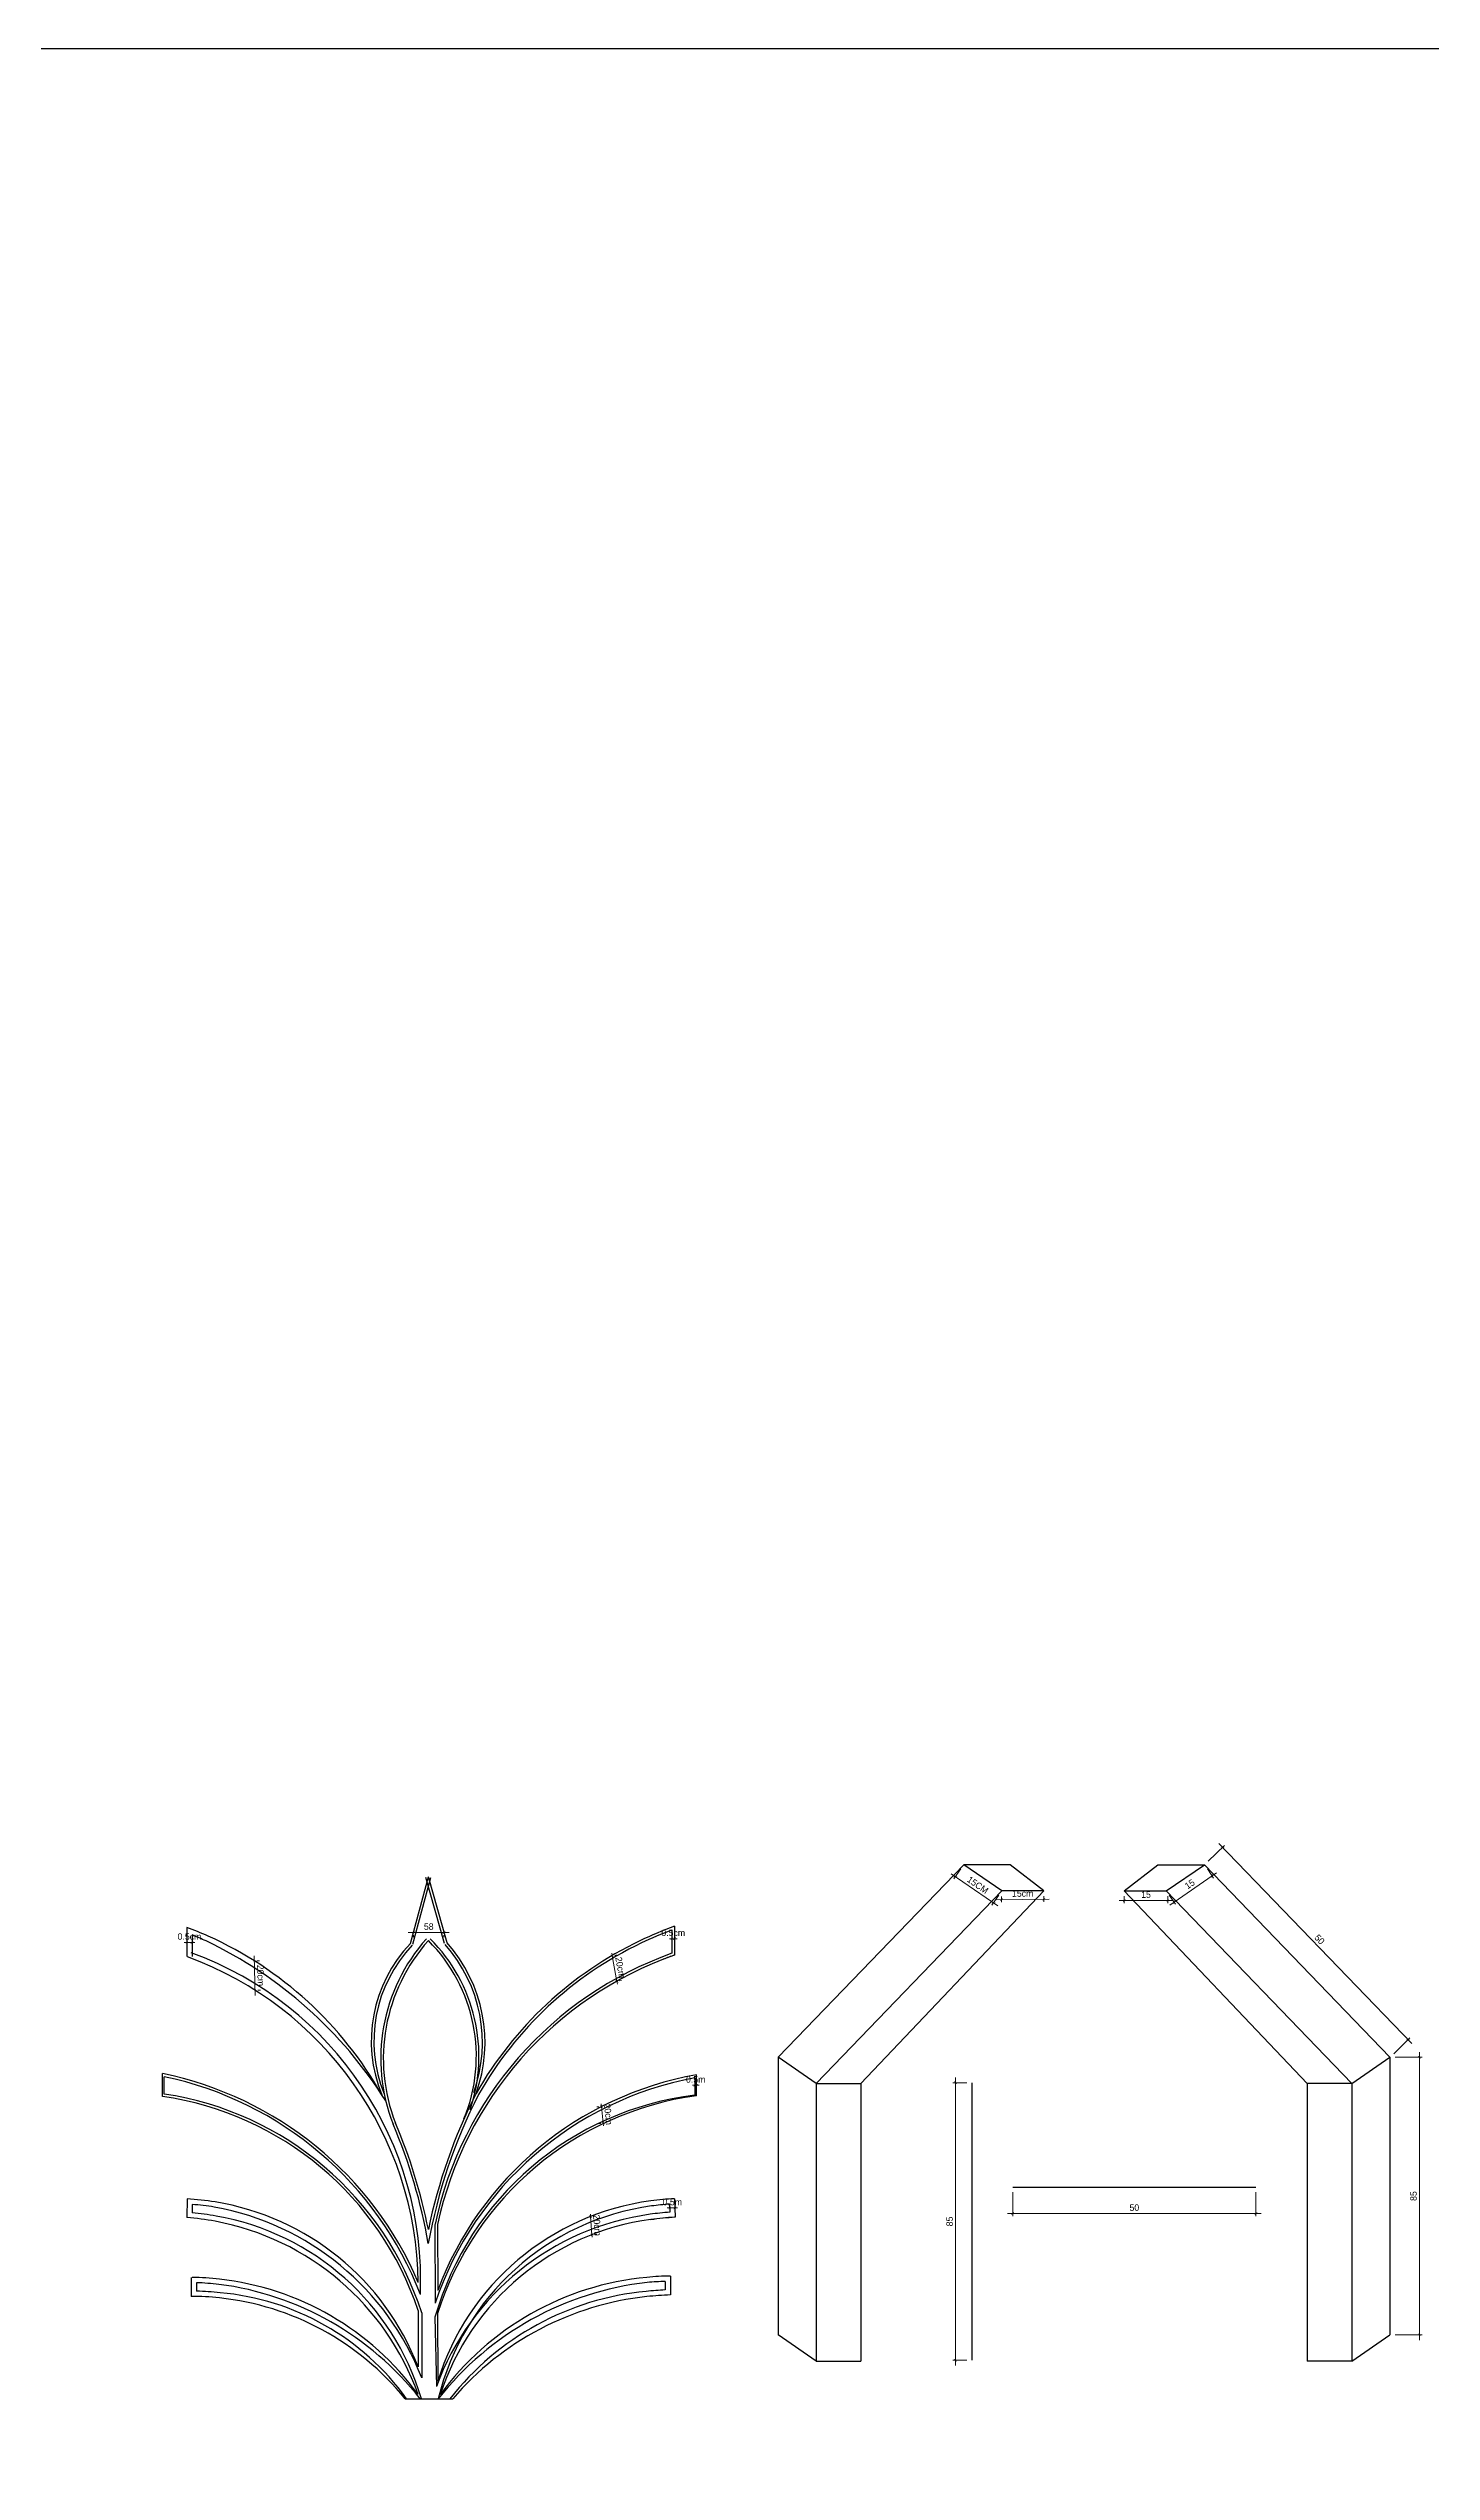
# Model space of a CAD drawing. Header units: inches. Extents: x -291016 to -124071, y 25078 to 137196.
# Drawn here: x -206253 to -203602, y 51737 to 56383 of the extents above; entities that cross this region are included whole.
import ezdxf

# ---------------------------------------------------------------- set-up
doc = ezdxf.new("R2010")
doc.units = ezdxf.units.IN
doc.header["$MEASUREMENT"] = 0
doc.dimstyles.new('50PEA1', dxfattribs={"dimscale": 0, "dimtxt": 12.5, "dimasz": 5, "dimexe": 5, "dimexo": 10, "dimgap": 5, "dimtad": 1, "dimdec": 0, "dimdsep": 46, "dimtxsty": 'Standard', "dimblk1": 'ARCHTICK', "dimblk2": 'ARCHTICK', "dimsah": 1, "dimcen": 2.5, "dimdle": 10, "dimclrd": 8, "dimclre": 8, "dimclrt": 7, "dimadec": 0, "dimazin": 0, "dimtfac": 1, "dimtdec": 0, "dimtix": 1, "dimtmove": 2, "dimatfit": 3, "dimldrblk": 'ARCHTICK', "dimfxl": 1, "dimtolj": 1, "dimtzin": 0, "dimlwd": 13, "dimlwe": 13, "dimarcsym": 0})

# ---------------------------------------------------------------- blocks, each defined once
blk = doc.blocks.new('_ArchTick')
at = {"color": 0, "const_width": 0.15}
blk.add_lwpolyline([(-0.5, -0.5), (0.5, 0.5)], dxfattribs=at)
blk = doc.blocks.new('*D551')
at = {"color": 8, "lineweight": 13, "transparency": 16777216}
for p, q in [((-204433.7, 52821.3), (-204523.1, 52883)), ((-204504.6, 52892.2), (-204517.7, 52873.2)), ((-204431.7, 52841.9), (-204444.8, 52822.9))]:
    blk.add_line(p, q, dxfattribs=at)
at = {"layer": 'Defpoints', "color": 0, "transparency": 16777216}
for p in [(-204514.9, 52877.3), (-204498.9, 52900.4), (-204426, 52850.1)]:
    blk.add_point(p, dxfattribs=at)
at = {"color": 8, "lineweight": 13, "transparency": 16777216, "xscale": 5, "yscale": 5, "zscale": 5}
for p, rotation in [((-204514.9, 52877.3), 145.3881717380033), ((-204442, 52827), 325.3881717380033)]:
    blk.add_blockref('_ArchTick', p, dxfattribs=dict(at, rotation=rotation))
at = {"color": 7, "transparency": 16777216, "insert": (-204472, 52861.4), "char_height": 12.5, "attachment_point": 5, "rotation": 325.3882}
blk.add_mtext('\\A1;15CM', dxfattribs=at)
blk = doc.blocks.new('*D552')
at = {"color": 8, "lineweight": 13, "transparency": 16777216}
for p, q in [((-204436.4, 52833.3), (-204335.2, 52834.3)), ((-204426.5, 52839.3), (-204426.4, 52828.4)), ((-204345.3, 52840.1), (-204345.2, 52829.2))]:
    blk.add_line(p, q, dxfattribs=at)
at = {"layer": 'Defpoints', "color": 0, "transparency": 16777216}
for p in [(-204426.6, 52849.3), (-204345.4, 52850.1), (-204345.2, 52834.2)]:
    blk.add_point(p, dxfattribs=at)
at = {"color": 8, "lineweight": 13, "transparency": 16777216, "xscale": 5, "yscale": 5, "zscale": 5}
for p, rotation in [((-204426.4, 52833.4), 180.5805154806628), ((-204345.2, 52834.2), 0.5805154806628303)]:
    blk.add_blockref('_ArchTick', p, dxfattribs=dict(at, rotation=rotation))
at = {"color": 7, "transparency": 16777216, "insert": (-204385.9, 52845.1), "char_height": 12.5, "attachment_point": 5, "rotation": 0.5805}
blk.add_mtext('\\A1;15cm', dxfattribs=at)
blk = doc.blocks.new('*D553')
at = {"color": 8, "lineweight": 13, "transparency": 16777216}
for p, q in [((-205058.1, 52758.5), (-205063.1, 52758.5)), ((-205058.1, 52767.7), (-205058.1, 52763.5)), ((-205058.1, 52758.5), (-205053.1, 52758.5)), ((-205053.1, 52767.7), (-205053.1, 52763.5)), ((-205053.1, 52758.5), (-205048.1, 52758.5))]:
    blk.add_line(p, q, dxfattribs=at)
at = {"layer": 'Defpoints', "color": 0, "transparency": 16777216}
for p in [(-205058.1, 52757.7), (-205053.1, 52758.5), (-205053.1, 52757.7)]:
    blk.add_point(p, dxfattribs=at)
at = {"color": 8, "lineweight": 13, "transparency": 16777216, "xscale": 5, "yscale": 5, "zscale": 5}
blk.add_blockref('_ArchTick', (-205058.1, 52758.5), dxfattribs=at)
at = {"color": 8, "lineweight": 13, "transparency": 16777216, "xscale": 5, "yscale": 5, "zscale": 5, "rotation": 180}
blk.add_blockref('_ArchTick', (-205053.1, 52758.5), dxfattribs=at)
at = {"color": 7, "transparency": 16777216, "insert": (-205055.6, 52769.7), "char_height": 12.5, "attachment_point": 5}
blk.add_mtext('\\A1;0.5cm', dxfattribs=at)
blk = doc.blocks.new('*D554')
at = {"color": 8, "lineweight": 13, "transparency": 16777216}
for p, q in [((-205172.6, 52725.7), (-205173.5, 52730.7)), ((-205172.6, 52725.7), (-205163.6, 52676.6)), ((-205164.1, 52727.3), (-205167.7, 52726.6)), ((-205163.6, 52676.6), (-205162.7, 52671.6)), ((-205155.1, 52678.1), (-205158.7, 52677.5))]:
    blk.add_line(p, q, dxfattribs=at)
at = {"layer": 'Defpoints', "color": 0, "transparency": 16777216}
for p in [(-205173.9, 52725.5), (-205164.9, 52676.3), (-205163.6, 52676.6)]:
    blk.add_point(p, dxfattribs=at)
at = {"color": 8, "lineweight": 13, "transparency": 16777216, "xscale": 5, "yscale": 5, "zscale": 5}
for p, rotation in [((-205172.6, 52725.7), 280.4200209578912), ((-205163.6, 52676.6), 100.4200209578912)]:
    blk.add_blockref('_ArchTick', p, dxfattribs=dict(at, rotation=rotation))
at = {"color": 7, "transparency": 16777216, "insert": (-205157.1, 52703.2), "char_height": 12.5, "attachment_point": 5, "rotation": 280.42}
blk.add_mtext('\\A1;20cm', dxfattribs=at)
blk = doc.blocks.new('*D555')
at = {"color": 8, "lineweight": 13, "transparency": 16777216}
for p, q in [((-205202, 52435.9), (-205198.3, 52436.3)), ((-205193.3, 52436.9), (-205193.9, 52441.8)), ((-205193.3, 52436.9), (-205189.7, 52404.6)), ((-205198.3, 52403.6), (-205194.6, 52404.1)), ((-205189.7, 52404.6), (-205189.1, 52399.7))]:
    blk.add_line(p, q, dxfattribs=at)
at = {"layer": 'Defpoints', "color": 0, "transparency": 16777216}
for p in [(-205192, 52437), (-205189.7, 52404.6), (-205188.4, 52404.8)]:
    blk.add_point(p, dxfattribs=at)
at = {"color": 8, "lineweight": 13, "transparency": 16777216, "xscale": 5, "yscale": 5, "zscale": 5}
for p, rotation in [((-205193.3, 52436.9), 276.4608106014113), ((-205189.7, 52404.6), 96.46081060141125)]:
    blk.add_blockref('_ArchTick', p, dxfattribs=dict(at, rotation=rotation))
at = {"color": 7, "transparency": 16777216, "insert": (-205180.3, 52422), "char_height": 12.5, "attachment_point": 5, "rotation": 276.4608}
blk.add_mtext('\\A1;20cm', dxfattribs=at)
blk = doc.blocks.new('*D556')
at = {"color": 8, "lineweight": 13, "transparency": 16777216}
for p, q in [((-205014, 52477.4), (-205019, 52477.4)), ((-205014, 52477.4), (-205011.1, 52477.4)), ((-205014, 52469.7), (-205014, 52472.4)), ((-205011.1, 52477.4), (-205006.1, 52477.4)), ((-205011.1, 52469.7), (-205011.1, 52472.4))]:
    blk.add_line(p, q, dxfattribs=at)
at = {"layer": 'Defpoints', "color": 0, "transparency": 16777216}
for p in [(-205014, 52479.7), (-205011.1, 52479.7), (-205011.1, 52477.4)]:
    blk.add_point(p, dxfattribs=at)
at = {"color": 8, "lineweight": 13, "transparency": 16777216, "xscale": 5, "yscale": 5, "zscale": 5}
blk.add_blockref('_ArchTick', (-205014, 52477.4), dxfattribs=at)
at = {"color": 8, "lineweight": 13, "transparency": 16777216, "xscale": 5, "yscale": 5, "zscale": 5, "rotation": 180}
blk.add_blockref('_ArchTick', (-205011.1, 52477.4), dxfattribs=at)
at = {"color": 7, "transparency": 16777216, "insert": (-205012.6, 52488.6), "char_height": 12.5, "attachment_point": 5}
blk.add_mtext('\\A1;0.5m', dxfattribs=at)
blk = doc.blocks.new('*D557')
at = {"color": 8, "lineweight": 13, "transparency": 16777216}
for p, q in [((-205214, 52225.6), (-205214.4, 52230.6)), ((-205214, 52225.6), (-205211.5, 52190.9)), ((-205204.7, 52226.3), (-205209, 52226)), ((-205211.5, 52190.9), (-205211.2, 52185.9)), ((-205202.2, 52191.6), (-205206.5, 52191.2))]:
    blk.add_line(p, q, dxfattribs=at)
at = {"layer": 'Defpoints', "color": 0, "transparency": 16777216}
for p in [(-205214.6, 52225.6), (-205212.1, 52190.8), (-205211.5, 52190.9)]:
    blk.add_point(p, dxfattribs=at)
at = {"color": 8, "lineweight": 13, "transparency": 16777216, "xscale": 5, "yscale": 5, "zscale": 5}
for p, rotation in [((-205214, 52225.6), 274.1093097660632), ((-205211.5, 52190.9), 94.10930976606318)]:
    blk.add_blockref('_ArchTick', p, dxfattribs=dict(at, rotation=rotation))
at = {"color": 7, "transparency": 16777216, "insert": (-205201.5, 52209.1), "char_height": 12.5, "attachment_point": 5, "rotation": 274.1093}
blk.add_mtext('\\A1;20cm', dxfattribs=at)
blk = doc.blocks.new('*D558')
at = {"color": 8, "lineweight": 13, "transparency": 16777216}
for p, q in [((-205062.4, 52242.2), (-205067.4, 52242.2)), ((-205062.4, 52250), (-205062.4, 52247.2)), ((-205062.4, 52242.2), (-205052.4, 52242.2)), ((-205052.4, 52250.4), (-205052.4, 52247.2)), ((-205052.4, 52242.2), (-205047.4, 52242.2))]:
    blk.add_line(p, q, dxfattribs=at)
at = {"layer": 'Defpoints', "color": 0, "transparency": 16777216}
for p in [(-205062.4, 52240), (-205052.4, 52242.2), (-205052.4, 52240.4)]:
    blk.add_point(p, dxfattribs=at)
at = {"color": 8, "lineweight": 13, "transparency": 16777216, "xscale": 5, "yscale": 5, "zscale": 5}
blk.add_blockref('_ArchTick', (-205062.4, 52242.2), dxfattribs=at)
at = {"color": 8, "lineweight": 13, "transparency": 16777216, "xscale": 5, "yscale": 5, "zscale": 5, "rotation": 180}
blk.add_blockref('_ArchTick', (-205052.4, 52242.2), dxfattribs=at)
at = {"color": 7, "transparency": 16777216, "insert": (-205057.4, 52253.5), "char_height": 12.5, "attachment_point": 5}
blk.add_mtext('\\A1;0.5m', dxfattribs=at)
blk = doc.blocks.new('*D559')
at = {"color": 8, "lineweight": 13, "transparency": 16777216}
for p, q in [((-205858.7, 52725.9), (-205856.7, 52649.5)), ((-205848.5, 52716.1), (-205853.5, 52716)), ((-205847, 52659.8), (-205852, 52659.6))]:
    blk.add_line(p, q, dxfattribs=at)
at = {"layer": 'Defpoints', "color": 0, "transparency": 16777216}
for p in [(-205858.5, 52715.9), (-205857, 52659.5), (-205857, 52659.5)]:
    blk.add_point(p, dxfattribs=at)
at = {"color": 8, "lineweight": 13, "transparency": 16777216, "xscale": 5, "yscale": 5, "zscale": 5}
for p, rotation in [((-205858.5, 52715.9), 91.52269357369985), ((-205857, 52659.5), 271.5226935736999)]:
    blk.add_blockref('_ArchTick', p, dxfattribs=dict(at, rotation=rotation))
at = {"color": 7, "transparency": 16777216, "insert": (-205846.5, 52688), "char_height": 12.5, "attachment_point": 5, "rotation": 271.5227}
blk.add_mtext('\\A1;20cm', dxfattribs=at)
blk = doc.blocks.new('*D560')
at = {"color": 8, "lineweight": 13, "transparency": 16777216}
for p, q in [((-205987.9, 52751.2), (-205992.9, 52751.2)), ((-205987.9, 52751.2), (-205977.9, 52751.2)), ((-205987.9, 52742.4), (-205987.9, 52746.2)), ((-205977.9, 52751.2), (-205972.9, 52751.2)), ((-205977.9, 52742.4), (-205977.9, 52746.2))]:
    blk.add_line(p, q, dxfattribs=at)
at = {"layer": 'Defpoints', "color": 0, "transparency": 16777216}
for p in [(-205987.9, 52752.4), (-205977.9, 52752.4), (-205977.9, 52751.2)]:
    blk.add_point(p, dxfattribs=at)
at = {"color": 8, "lineweight": 13, "transparency": 16777216, "xscale": 5, "yscale": 5, "zscale": 5}
blk.add_blockref('_ArchTick', (-205987.9, 52751.2), dxfattribs=at)
at = {"color": 8, "lineweight": 13, "transparency": 16777216, "xscale": 5, "yscale": 5, "zscale": 5, "rotation": 180}
blk.add_blockref('_ArchTick', (-205977.9, 52751.2), dxfattribs=at)
at = {"color": 7, "transparency": 16777216, "insert": (-205982.9, 52762.5), "char_height": 12.5, "attachment_point": 5}
blk.add_mtext('\\A1;0.5cm', dxfattribs=at)
blk = doc.blocks.new('*D561')
at = {"color": 8, "lineweight": 13, "transparency": 16777216}
for p, q in [((-205563.5, 52770.5), (-205485.1, 52770.5)), ((-205553.5, 52761.5), (-205553.5, 52765.5)), ((-205495.1, 52761.5), (-205495.1, 52765.5))]:
    blk.add_line(p, q, dxfattribs=at)
at = {"layer": 'Defpoints', "color": 0, "transparency": 16777216}
for p in [(-205553.5, 52771.5), (-205495.1, 52771.5), (-205495.1, 52770.5)]:
    blk.add_point(p, dxfattribs=at)
at = {"color": 8, "lineweight": 13, "transparency": 16777216, "xscale": 5, "yscale": 5, "zscale": 5, "rotation": 180}
blk.add_blockref('_ArchTick', (-205553.5, 52770.5), dxfattribs=at)
at = {"color": 8, "lineweight": 13, "transparency": 16777216, "xscale": 5, "yscale": 5, "zscale": 5}
blk.add_blockref('_ArchTick', (-205495.1, 52770.5), dxfattribs=at)
at = {"color": 7, "transparency": 16777216, "insert": (-205524.3, 52781.7), "char_height": 12.5, "attachment_point": 5}
blk.add_mtext('\\A1;58', dxfattribs=at)
blk = doc.blocks.new('*D562')
at = {"color": 8, "lineweight": 13, "transparency": 16777216}
for p, q in [((-204104, 52823), (-204014.7, 52884.6)), ((-204032, 52892.2), (-204020.1, 52874.8)), ((-204104.9, 52841.9), (-204092.9, 52824.5))]:
    blk.add_line(p, q, dxfattribs=at)
at = {"layer": 'Defpoints', "color": 0, "transparency": 16777216}
for p in [(-204037.7, 52900.4), (-204022.9, 52879), (-204110.6, 52850.1)]:
    blk.add_point(p, dxfattribs=at)
at = {"color": 8, "lineweight": 13, "transparency": 16777216, "xscale": 5, "yscale": 5, "zscale": 5}
for p, rotation in [((-204022.9, 52879), 34.61182826200063), ((-204095.8, 52828.7), 214.6118282620006)]:
    blk.add_blockref('_ArchTick', p, dxfattribs=dict(at, rotation=rotation))
at = {"color": 7, "transparency": 16777216, "insert": (-204065.7, 52863.1), "char_height": 12.5, "attachment_point": 5, "rotation": 34.6118}
blk.add_mtext('\\A1;15', dxfattribs=at)
blk = doc.blocks.new('*D563')
at = {"color": 8, "lineweight": 13, "transparency": 16777216}
for p, q in [((-204201.3, 52831.7), (-204097.8, 52831.7)), ((-204191.3, 52840.1), (-204191.3, 52826.7)), ((-204107.8, 52840.1), (-204107.8, 52826.7))]:
    blk.add_line(p, q, dxfattribs=at)
at = {"layer": 'Defpoints', "color": 0, "transparency": 16777216}
for p in [(-204191.3, 52850.1), (-204107.8, 52850.1), (-204107.8, 52831.7)]:
    blk.add_point(p, dxfattribs=at)
at = {"color": 8, "lineweight": 13, "transparency": 16777216, "xscale": 5, "yscale": 5, "zscale": 5, "rotation": 180}
blk.add_blockref('_ArchTick', (-204191.3, 52831.7), dxfattribs=at)
at = {"color": 8, "lineweight": 13, "transparency": 16777216, "xscale": 5, "yscale": 5, "zscale": 5}
blk.add_blockref('_ArchTick', (-204107.8, 52831.7), dxfattribs=at)
at = {"color": 7, "transparency": 16777216, "insert": (-204149.5, 52843), "char_height": 12.5, "attachment_point": 5}
blk.add_mtext('\\A1;15', dxfattribs=at)
blk = doc.blocks.new('*D564')
at = {"color": 8, "lineweight": 13, "transparency": 16777216}
for p, q in [((-203672, 52531.1), (-203620.5, 52531.1)), ((-203625.5, 52541.1), (-203625.5, 51989)), ((-203672, 51999), (-203620.5, 51999))]:
    blk.add_line(p, q, dxfattribs=at)
at = {"layer": 'Defpoints', "color": 0, "transparency": 16777216}
for p in [(-203682, 52531.1), (-203682, 51999), (-203625.5, 51999)]:
    blk.add_point(p, dxfattribs=at)
at = {"color": 8, "lineweight": 13, "transparency": 16777216, "xscale": 5, "yscale": 5, "zscale": 5}
for p, rotation in [((-203625.5, 52531.1), 90), ((-203625.5, 51999), 270)]:
    blk.add_blockref('_ArchTick', p, dxfattribs=dict(at, rotation=rotation))
at = {"color": 7, "transparency": 16777216, "insert": (-203636.8, 52265), "char_height": 12.5, "attachment_point": 5, "rotation": 90}
blk.add_mtext('\\A1;85', dxfattribs=at)
blk = doc.blocks.new('*D565')
at = {"color": 8, "lineweight": 13, "transparency": 16777216}
for p, q in [((-204030.5, 52907.3), (-203999.3, 52937.4)), ((-203640.2, 52557.4), (-204009.8, 52941.2)), ((-203674.8, 52538), (-203643.6, 52568.1))]:
    blk.add_line(p, q, dxfattribs=at)
at = {"layer": 'Defpoints', "color": 0, "transparency": 16777216}
for p in [(-204002.9, 52934), (-204037.7, 52900.4), (-203682, 52531.1)]:
    blk.add_point(p, dxfattribs=at)
at = {"color": 8, "lineweight": 13, "transparency": 16777216, "xscale": 5, "yscale": 5, "zscale": 5}
for p, rotation in [((-204002.9, 52934), 133.9208979059287), ((-203647.2, 52564.6), 313.9208979059287)]:
    blk.add_blockref('_ArchTick', p, dxfattribs=dict(at, rotation=rotation))
at = {"color": 7, "transparency": 16777216, "insert": (-203816.9, 52757.1), "char_height": 12.5, "attachment_point": 5, "rotation": 313.9209}
blk.add_mtext('\\A1;50', dxfattribs=at)
blk = doc.blocks.new('*D566')
at = {"color": 8, "lineweight": 13, "transparency": 16777216}
for p, q in [((-204405, 52272.4), (-204405, 52226.5)), ((-203938.8, 52272.4), (-203938.8, 52226.5)), ((-204415, 52231.5), (-203928.8, 52231.5))]:
    blk.add_line(p, q, dxfattribs=at)
at = {"layer": 'Defpoints', "color": 0, "transparency": 16777216}
for p in [(-204405, 52282.4), (-203938.8, 52282.4), (-203938.8, 52231.5)]:
    blk.add_point(p, dxfattribs=at)
at = {"color": 8, "lineweight": 13, "transparency": 16777216, "xscale": 5, "yscale": 5, "zscale": 5, "rotation": 180}
blk.add_blockref('_ArchTick', (-204405, 52231.5), dxfattribs=at)
at = {"color": 8, "lineweight": 13, "transparency": 16777216, "xscale": 5, "yscale": 5, "zscale": 5}
blk.add_blockref('_ArchTick', (-203938.8, 52231.5), dxfattribs=at)
at = {"color": 7, "transparency": 16777216, "insert": (-204171.9, 52242.7), "char_height": 12.5, "attachment_point": 5}
blk.add_mtext('\\A1;50', dxfattribs=at)
blk = doc.blocks.new('*D567')
at = {"color": 8, "lineweight": 13, "transparency": 16777216}
for p, q in [((-204492.8, 52482.4), (-204519.8, 52482.4)), ((-204514.8, 52492.4), (-204514.8, 51940.3)), ((-204492.8, 51950.3), (-204519.8, 51950.3))]:
    blk.add_line(p, q, dxfattribs=at)
at = {"layer": 'Defpoints', "color": 0, "transparency": 16777216}
for p in [(-204482.8, 52482.4), (-204514.8, 51950.3), (-204482.8, 51950.3)]:
    blk.add_point(p, dxfattribs=at)
at = {"color": 8, "lineweight": 13, "transparency": 16777216, "xscale": 5, "yscale": 5, "zscale": 5}
for p, rotation in [((-204514.8, 52482.4), 90), ((-204514.8, 51950.3), 270)]:
    blk.add_blockref('_ArchTick', p, dxfattribs=dict(at, rotation=rotation))
at = {"color": 7, "transparency": 16777216, "insert": (-204526, 52216.3), "char_height": 12.5, "attachment_point": 5, "rotation": 90}
blk.add_mtext('\\A1;85', dxfattribs=at)

msp = doc.modelspace()

# ---------------------------------------------------------------- linework, layer by layer
for p, q in [((-205559.5185, 52749.3071), (-205524.8356, 52877.3181)), ((-205489.1958, 52750.6792), (-205524.8356, 52877.3181)), ((-205987.8871, 52780.2853), (-205987.8871, 52724.5169)), ((-205987.5676, 52259.5056), (-205987.8871, 52223.9414)), ((-205507.3772, 52210.2786), (-205507.0593, 52084.086)), ((-205979.4345, 52108.9375), (-205979.4345, 52072.7033)), ((-205544.6237, 52045.8776), (-205544.6237, 51937.5874)), ((-205507.3772, 52039.6686), (-205507.0066, 51910.1303))]:
    msp.add_line(p, q)
at = {"color": 6}
for p, q in [((-205554.6925, 52747.9995), (-205520.0096, 52876.0105)), ((-205494.0088, 52749.3247), (-205529.6486, 52875.9635)), ((-204854.5938, 52531.078), (-204498.916, 52900.4121)), ((-204409.641, 52900.4121), (-204498.916, 52900.4121)), ((-204126.9848, 52900.4121), (-204037.7098, 52900.4121)), ((-203682.032, 52531.078), (-204037.7098, 52900.4121)), ((-204781.7129, 52480.7786), (-204426.0351, 52850.1128)), ((-204345.3755, 52850.1128), (-204426.0351, 52850.1128)), ((-204191.2503, 52850.1128), (-204110.5907, 52850.1128)), ((-203754.9129, 52480.7786), (-204110.5907, 52850.1128)), ((-205977.8871, 52765.6559), (-205977.8871, 52724.5169)), ((-205058.1462, 52775.0791), (-205058.1462, 52730.5976)), ((-204854.5938, 52531.078), (-204854.5938, 51998.9874)), ((-203682.032, 52531.078), (-203682.032, 51998.9874)), ((-204781.7129, 52480.7786), (-204781.7129, 51948.688)), ((-204482.7629, 51950.288), (-204482.7629, 52482.3786)), ((-203754.9129, 52480.7786), (-203754.9129, 51948.688)), ((-204404.9693, 52282.3786), (-203938.8296, 52282.3786)), ((-205977.6627, 52248.8679), (-205977.8046, 52233.0766)), ((-205977.568, 52259.4158), (-205977.5727, 52258.8876)), ((-205063.139, 52259.6212), (-205063.1331, 52259.4665)), ((-205062.7541, 52249.4703), (-205062.165, 52233.9318)), ((-205512.3772, 52210.266), (-205512.1764, 52059.5374)), ((-205969.4345, 52098.7492), (-205969.4345, 52082.5689)), ((-205070.893, 52101.3709), (-205070.893, 52084.9943)), ((-205537.782, 52041.0344), (-205537.782, 51916.2374)), ((-205512.3575, 52032.7894), (-205509.6229, 51899.8248))]:
    msp.add_line(p, q, dxfattribs=at)
at = {"color": 3}
for p, q in [((-204426.0351, 52850.1128), (-204498.916, 52900.4121)), ((-204345.3755, 52850.1128), (-204409.641, 52900.4121)), ((-204191.2503, 52850.1128), (-204126.9848, 52900.4121)), ((-204110.5907, 52850.1128), (-204037.7098, 52900.4121)), ((-204345.3755, 52850.1128), (-204695.841, 52480.7786)), ((-204191.2503, 52850.1128), (-203840.7847, 52480.7786)), ((-205053.1462, 52782.2332), (-205053.1462, 52727.0679)), ((-204781.7129, 52480.7786), (-204854.5938, 52531.078)), ((-203754.9129, 52480.7786), (-203682.032, 52531.078)), ((-206034.7355, 52456.0591), (-206034.7355, 52499.7297)), ((-206031.1808, 52460.5889), (-206031.1808, 52493.8884)), ((-205014.0127, 52491.8652), (-205014.0549, 52458.5384)), ((-205011.1347, 52457.2906), (-205011.1347, 52497.455)), ((-204781.7129, 52480.7786), (-204695.841, 52480.7786)), ((-204695.841, 52480.7786), (-204695.841, 51948.688)), ((-203754.9129, 52480.7786), (-203840.7847, 52480.7786)), ((-203840.7847, 52480.7786), (-203840.7847, 51948.688)), ((-205053.1462, 52260.0001), (-205051.7971, 52224.416)), ((-205060.893, 52111.5873), (-205060.893, 52075.3531)), ((-204781.7129, 51948.688), (-204854.5938, 51998.9874)), ((-203754.9129, 51948.688), (-203682.032, 51998.9874)), ((-204781.7129, 51948.688), (-204695.841, 51948.688)), ((-203754.9129, 51948.688), (-203840.7847, 51948.688)), ((-205569.6662, 51876.4374), (-205478.1948, 51876.4374))]:
    msp.add_line(p, q, dxfattribs=at)
msp.add_lwpolyline([(-216276.5, 56383), (-163953, 56383), (-163953, 25154), (-216276.5, 25154)], close=True, dxfattribs=at)
for centre, radius, start, end in [((-204810.2133, 52107.9723), 716.6897, 109.8138442, 115.4973442), ((-206242.9901, 52105.4373), 721.455, 65.7758337, 69.292633), ((-206242.9901, 52105.4373), 721.455, 29.3808678, 65.7758337), ((-205362.7223, 52561.9617), 271.7113, 136.4093344, 202.1785233), ((-205271.3444, 52528.5534), 339.9843, 138.2480358, 201.329314), ((-205747.2736, 52532.8196), 314.2531, 337.5448526, 44.979711), ((-205703.7601, 52559.4439), 287.4175, 340.174252, 41.7097471), ((-204810.2133, 52107.9723), 716.6897, 115.4973442, 150.4011215), ((-206217.4173, 52090.9348), 673.1978, 0.726856, 69.9747887), ((-204819.2026, 52063.4263), 703.6688, 109.4183134, 167.9541011), ((-204819.2026, 52063.4263), 703.6688, 109.4183134, 111.286393), ((-206170.2761, 51833.0147), 680.353, 23.0571966, 78.5085884), ((-206122.1362, 51853.7275), 608.6397, 18.4033269, 81.7437803), ((-204513.6776, 51992.845), 1032.4345, 152.9749205, 168.3888181), ((-204929.6327, 51856.8023), 605.9941, 97.7293156, 162.4365047), ((-204897.7531, 51857.2611), 650.1566, 100.0432348, 159.581333), ((-206550.3362, 51995.9478), 1045.5841, 11.2897299, 23.0239079), ((-206029.5608, 51708.3269), 517.2959, 79.3259293, 85.3792034), ((-206013.4981, 51759.0129), 501.164, 80.8434179, 87.0341593), ((-206014.3988, 51757.0085), 503.2866, 21.0264811, 80.7784956), ((-205031.581, 51762.7104), 497.7571, 97.7382633, 162.7723843), ((-205031.581, 51762.7104), 497.7571, 92.4830949, 97.7382633), ((-205022.0982, 51723.3178), 501.9775, 93.3918106, 98.7664321), ((-205029.6375, 51723.683), 501.2846, 92.6879788, 97.9076952), ((-206027.2663, 51713.1565), 512.1267, 19.5365951, 79.4781161), ((-205032.3238, 51729.7177), 494.941, 97.6957937, 161.8311557), ((-205985.6627, 51563.6389), 545.3563, 83.6445284, 89.1670154), ((-205985.6627, 51563.6389), 545.3563, 36.0292184, 83.6445284), ((-205054.1302, 51555.9831), 555.6454, 95.3926271, 143.8129078), ((-205054.1302, 51555.9831), 555.6454, 90.697371, 95.3926271), ((-205981.7067, 51542.065), 530.6433, 83.897317, 89.7546588), ((-205981.7067, 51542.065), 530.6433, 39.059461, 83.897317), ((-205044.8308, 51504.4736), 571.1055, 96.1838583, 139.3599445), ((-205044.8308, 51504.4736), 571.1055, 91.611645, 96.1838583)]:
    msp.add_arc(centre, radius, start, end)
at = {"color": 6}
for centre, radius, start, end in [((-206242.9901, 52105.4373), 711.455, 65.7758337, 68.1226571), ((-206307.4827, 52007.3421), 827.5827, 32.1339561, 64.4904432), ((-205362.7223, 52561.9617), 266.7113, 136.4093344, 202.1785233), ((-205271.3444, 52528.5534), 344.9843, 138.2480358, 201.329314), ((-205747.2736, 52532.8196), 319.2531, 341.2871021, 44.979711), ((-205703.7601, 52559.4439), 282.4175, 340.174252, 41.7097471), ((-204810.2133, 52107.9723), 711.6897, 115.4973442, 150.4011215), ((-204810.2133, 52107.9723), 711.6897, 110.3877838, 115.4973442), ((-206207.5235, 52103.7758), 667.7312, 357.6603415, 70.0179499), ((-204819.2026, 52063.4263), 708.6688, 109.7046944, 167.9541011), ((-206170.2761, 51833.0147), 675.353, 21.1343025, 78.1143284), ((-206122.1362, 51853.7275), 613.6397, 17.7725562, 81.4760496), ((-204513.6776, 51992.845), 1027.4345, 152.9749205, 169.8579344), ((-204941.6704, 51869.405), 593.6146, 97.0039903, 164.0238842), ((-204894.6873, 51851.1922), 651.6905, 100.5504496, 161.3552398), ((-206550.3362, 51995.9478), 1040.5841, 9.8391351, 23.0239079), ((-206013.4981, 51759.0129), 491.164, 86.9842247, 87.0341593), ((-206029.5608, 51708.3269), 527.2959, 79.3259293, 84.3671195), ((-206013.4981, 51759.0129), 491.164, 80.8434179, 85.8159808), ((-206028.2474, 51726.1904), 525.9983, 21.1804998, 79.8261704), ((-206017.3569, 51734.0286), 499.8308, 16.553703, 80.1549929), ((-205029.6375, 51723.683), 511.2846, 97.9076952, 159.8482128), ((-205031.581, 51762.7104), 487.7571, 97.7382633, 166.5166302), ((-205029.6375, 51723.683), 511.2846, 93.6475755, 97.9076952), ((-205031.581, 51762.7104), 487.7571, 93.6643344, 97.7382633), ((-205031.581, 51762.7104), 487.7571, 92.4830949, 92.4894884), ((-205985.6627, 51563.6389), 535.3563, 83.6445284, 88.2629255), ((-206002.1853, 51513.7625), 586.8564, 38.1699354, 82.5802899), ((-205039.2303, 51508.8791), 594.0324, 96.3964692, 141.7749972), ((-205044.8308, 51504.4736), 581.1055, 92.5705433, 96.1838583), ((-205054.1302, 51555.9831), 545.6454, 91.7604664, 95.3926271), ((-205981.7067, 51542.065), 540.6433, 83.897317, 88.6993152), ((-205967.2154, 51587.9533), 493.5664, 35.7668857, 85.0037694), ((-205056.6313, 51542.6227), 541.9608, 95.3779951, 141.979837)]:
    msp.add_arc(centre, radius, start, end, dxfattribs=at)

# ---------------------------------------------------------------- dimensions: what is measured, and where the dimension line sits
at = {"color": 3}
for p1, p2, distance, text, picture, middle in [((-203682.032, 52531.078), (-204037.7098, 52900.4121), -48.3875, '50', '*D565', (-203816.9141, 52757.1135)), ((-204426.0351, 52850.1128), (-204498.916, 52900.4121), 28.0574, '15CM', '*D551', (-204472.0224, 52861.4297)), ((-204110.5907, 52850.1128), (-204037.7098, 52900.4121), -26.0742, '15', '*D562', (-204065.7299, 52863.0619)), ((-204426.6031, 52849.2898), (-204345.3755, 52850.1128), -15.8819, '15cm', '*D552', (-204385.9424, 52845.0696)), ((-204191.2503, 52850.1128), (-204107.7506, 52850.1128), -18.3754, '15', '*D563', (-204149.5004, 52842.9874)), ((-205987.8871, 52752.4011), (-205977.8871, 52752.4011), -1.1637, '0.5cm', '*D560', (-205982.8871, 52762.4874)), ((-205058.1462, 52757.7374), (-205053.1462, 52757.7374), 0.75, '0.5cm', '*D553', (-205055.6462, 52769.7374)), ((-205858.4566, 52715.8727), (-205856.9581, 52659.4983), 0, '20cm', '*D559', (-205846.4613, 52687.9845)), ((-205173.9399, 52725.5054), (-205164.896, 52676.3259), 1.3225, '20cm', '*D554', (-205157.0528, 52703.1895)), ((-205014.028, 52479.737), (-205011.1347, 52479.737), -2.3642, '0.5m', '*D556', (-205012.5814, 52488.6228)), ((-205192.0393, 52437.0018), (-205188.3898, 52404.7745), -1.2958, '20cm', '*D555', (-205180.3236, 52422.0082)), ((-205214.6247, 52225.5896), (-205212.1284, 52190.8434), 0.6081, '20cm', '*D557', (-205201.549, 52209.0662))]:
    dim = msp.add_aligned_dim(p1=p1, p2=p2, distance=distance, text=text, dimstyle='50PEA1', override={"dimscale": 1}, dxfattribs=at)
    dim.commit()
    dim.dimension.update_dxf_attribs({"geometry": picture, "text_midpoint": middle})
dim = msp.add_linear_dim(base=(-205495.0585, 52770.4874), p1=(-205553.5053, 52771.5011), p2=(-205495.0585, 52771.5113), dimstyle='50PEA1', override={"dimscale": 1}, dxfattribs=at)
dim.commit()
dim.dimension.update_dxf_attribs({"geometry": '*D561', "text_midpoint": (-205524.2819, 52781.7374)})
for base, p1, p2, picture, middle in [((-203625.532, 51998.9874), (-203682.032, 52531.078), (-203682.032, 51998.9874), '*D564', (-203636.782, 52265.0327)), ((-204514.782, 51950.288), (-204482.7629, 52482.3786), (-204482.7629, 51950.288), '*D567', (-204526.032, 52216.3333))]:
    dim = msp.add_linear_dim(base=base, p1=p1, p2=p2, angle=90, text='85', dimstyle='50PEA1', override={"dimscale": 1}, dxfattribs=at)
    dim.commit()
    dim.dimension.update_dxf_attribs({"geometry": picture, "text_midpoint": middle})
for base, p1, p2, text, picture, middle in [((-203938.8296, 52231.4874), (-204404.9693, 52282.3786), (-203938.8296, 52282.3786), '50', '*D566', (-204171.8994, 52242.7374)), ((-205052.402, 52242.208), (-205062.3948, 52239.9926), (-205052.402, 52240.3714), '0.5m', '*D558', (-205057.3984, 52253.458))]:
    dim = msp.add_linear_dim(base=base, p1=p1, p2=p2, text=text, dimstyle='50PEA1', override={"dimscale": 1}, dxfattribs=at)
    dim.commit()
    dim.dimension.update_dxf_attribs({"geometry": picture, "text_midpoint": middle})

doc.saveas('drawing.dxf')
